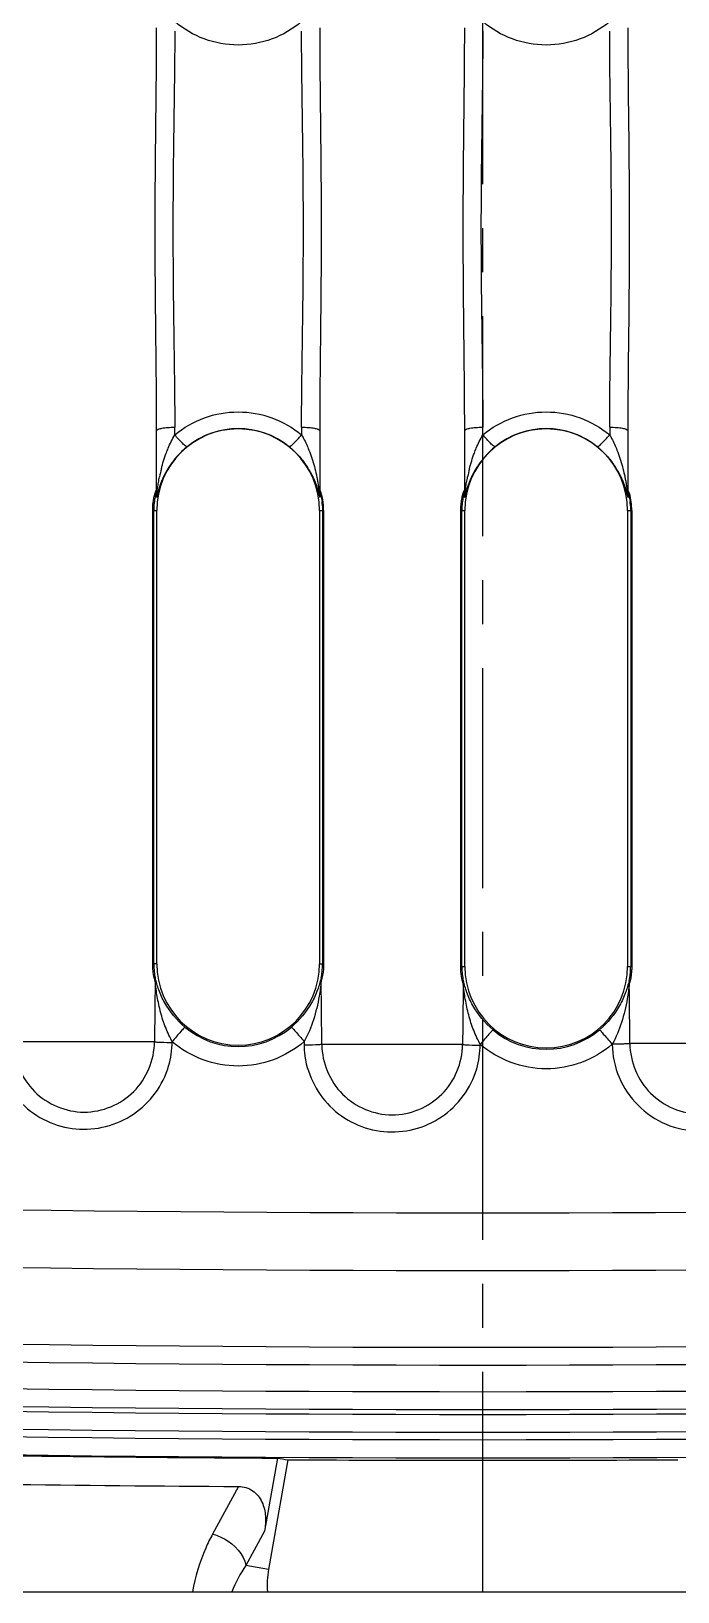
# Model space of a CAD drawing. Header units: millimetres. Extents: x 309 to 11345, y -1340 to 1318.
# Drawn here: x 10745.4 to 10781.3, y -662 to -575.5 of the extents above; entities that cross this region are included whole.
import ezdxf

# ---------------------------------------------------------------- set-up
doc = ezdxf.new("R2010")
doc.units = ezdxf.units.MM
doc.header["$LTSCALE"] = 16.335
doc.linetypes.add('CENTER', pattern=[0.6, 0.375, -0.075, 0.075, -0.075])
doc.linetypes.add('HIDDEN', pattern=[0.2, 0.1, -0.1])
doc.layers.get('0').update_dxf_attribs({"linetype": 'CONTINUOUS'})
doc.layers.add('DEFAULT_2', color=8, linetype='HIDDEN')

msp = doc.modelspace()

# ---------------------------------------------------------------- linework, layer by layer
at = {"color": 1, "linetype": 'CENTER', "ltscale": 1.990406}
msp.add_line((10770.464, -661.996), (10770.464, -341.984), dxfattribs=at)
at = {"color": 7, "linetype": 'Continuous'}
for p, q in [((10752.365, -601.155), (10752.365, -597.615)), ((10753.371, -597.858), (10753.371, -597.436)), ((10760.409, -597.436), (10760.409, -597.858)), ((10761.415, -597.615), (10761.415, -601.155)), ((10769.459, -601.155), (10769.459, -597.615)), ((10770.464, -597.858), (10770.464, -597.436)), ((10777.503, -597.436), (10777.503, -597.858)), ((10778.508, -597.615), (10778.508, -601.155)), ((10752.146, -602.043), (10752.376, -602.043)), ((10752.146, -627.181), (10752.146, -602.043)), ((10752.205, -627.181), (10752.205, -602.043)), ((10752.376, -627.181), (10752.376, -602.043)), ((10761.403, -602.043), (10761.633, -602.043)), ((10761.403, -602.043), (10761.403, -627.181)), ((10761.575, -602.043), (10761.575, -627.181)), ((10761.633, -602.043), (10761.633, -627.181)), ((10769.24, -602.043), (10769.47, -602.043)), ((10769.24, -627.332), (10769.24, -602.043)), ((10769.298, -627.332), (10769.298, -602.043)), ((10769.47, -627.332), (10769.47, -602.043)), ((10778.497, -602.043), (10778.727, -602.043)), ((10778.497, -602.043), (10778.497, -627.332)), ((10778.668, -602.043), (10778.668, -627.332)), ((10778.727, -602.043), (10778.727, -627.332)), ((10752.376, -627.181), (10752.146, -627.181)), ((10761.403, -627.181), (10761.633, -627.181)), ((10769.24, -627.332), (10769.47, -627.332)), ((10778.497, -627.332), (10778.727, -627.332)), ((10752.25, -631.505), (10744.437, -631.505)), ((10760.552, -631.494), (10760.554, -631.692)), ((10769.343, -631.655), (10761.531, -631.655)), ((10786.436, -631.605), (10778.624, -631.605)), ((10759.068, -654.59), (10758.356, -658.628)), ((10759.644, -654.677), (10758.572, -660.758)), ((10756.913, -656.16), (10755.472, -658.795)), ((10758.356, -658.628), (10757.312, -660.536)), ((10758.572, -660.758), (10757.312, -660.536)), ((10635.464, -661.996), (10905.464, -661.996))]:
    msp.add_line(p, q, dxfattribs=at)
for centre, radius, start, end in [((10756.89, -602.043), 4.514, 0, 180), ((10756.89, -601.991), 4.481, 50.86466, 129.1354), ((10773.983, -602.043), 4.514, 0, 180), ((10773.983, -601.991), 4.481, 50.86466, 129.1354), ((10761.701, -602.04), 9.359, 165.79735, 168.55801), ((10778.794, -602.04), 9.359, 165.79735, 168.55801), ((10751.33, -600.93), 1.035, 348.04128, 359.98552), ((10728.193, -602.22), 24.174, 2.11555, 2.55024), ((10751.372, -601.157), 0.993, 350.09504, 0.08389), ((10762.449, -600.93), 1.035, 180.01362, 191.96027), ((10762.423, -601.154), 1.008, 180.06088, 189.89018), ((10786.684, -602.262), 25.272, 177.73738, 177.88282), ((10784.505, -602.175), 23.091, 177.44231, 177.73821), ((10768.424, -600.93), 1.035, 348.04128, 359.98552), ((10745.286, -602.22), 24.174, 2.11555, 2.55024), ((10768.466, -601.157), 0.993, 350.09504, 0.08389), ((10779.543, -600.93), 1.035, 180.01362, 191.96027), ((10779.516, -601.154), 1.008, 180.06088, 189.89018), ((10803.778, -602.262), 25.272, 177.73738, 177.88282), ((10801.598, -602.175), 23.091, 177.44231, 177.73821), ((10757.545, -602.074), 4.031, 4.04084, 7.30981), ((10774.638, -602.074), 4.031, 4.04084, 7.30981), ((10756.89, -627.181), 4.514, 180, 0), ((10773.983, -627.332), 4.514, 180, 0), ((11372.228, -636.352), 619.998, 179.241618, 179.552033), ((10143.843, -636.367), 617.706, 0.437041, 0.762419), ((11379.333, -636.321), 610.008, 179.245977, 179.561755), ((10167.5, -636.323), 611.142, 0.442355, 0.75288), ((10756.89, -627.19), 4.58, 229.85627, 310.12523), ((10773.983, -627.341), 4.58, 229.85942, 310.19059), ((10764.658, -631.747), 4.105, 179.24248, 184.91534), ((10770.464, 1358.179), 1999.166, 265.604566, 274.395434), ((10770.464, 1358.179), 2002.364, 265.604565, 274.395435), ((10770.464, 1358.179), 2006.619, 265.604565, 274.395435), ((10770.464, 1358.179), 2007.606, 265.604565, 274.395435), ((10770.464, 1358.179), 2009.082, 265.604565, 274.395435), ((10770.464, 1358.179), 2010.339, 265.604565, 274.395435), ((10770.464, 1358.179), 2010.069, 265.604565, 274.395435), ((10770.464, 1358.179), 2011.743, 265.604565, 274.395435), ((10770.464, 1358.179), 2011.326, 265.604565, 274.395435), ((10770.464, 1358.179), 2012.747, 265.604565, 274.395435), ((10770.464, 1358.179), 2012.801, 268.087986, 269.67561), ((10770.464, 1358.179), 2012.885, 269.692019, 270.307981), ((10770.464, 1358.179), 2014.385, 268.115264, 269.61456), ((10764.138, -665.091), 8.207, 146.28378, 157.84484), ((10763.496, -661.626), 5, 170, 184.24447)]:
    msp.add_arc(centre, radius, start, end, dxfattribs=at)
msp.add_ellipse((11054.872, 1308.03), major_axis=(1975.203, -348.282), ratio=0.989579, start_param=-1.546116, end_param=-1.545826, dxfattribs=at)
for points, knots in [([(10752.365, -597.615), (10752.365, -595.761), (10752.314, -592.042), (10752.271, -586.458), (10752.315, -580.874), (10752.365, -577.156), (10752.365, -575.301)], [0, 0, 0, 0, 0.249311, 0.500002, 0.750674, 1, 1, 1, 1]), ([(10760.409, -574.95), (10759.926, -575.361), (10758.805, -576.02), (10756.89, -576.362), (10754.975, -576.02), (10753.854, -575.361), (10753.371, -574.95)], [0, 0, 0, 0, 0.249583, 0.500006, 0.750428, 1, 1, 1, 1]), ([(10761.415, -575.301), (10761.415, -577.155), (10761.465, -580.874), (10761.509, -586.458), (10761.465, -592.042), (10761.415, -595.761), (10761.415, -597.615)], [0, 0, 0, 0, 0.249324, 0.499998, 0.750687, 1, 1, 1, 1]), ([(10769.459, -597.615), (10769.459, -595.761), (10769.408, -592.042), (10769.364, -586.458), (10769.408, -580.874), (10769.459, -577.156), (10769.459, -575.301)], [0, 0, 0, 0, 0.249311, 0.500002, 0.750674, 1, 1, 1, 1]), ([(10777.503, -574.95), (10777.02, -575.361), (10775.898, -576.02), (10773.983, -576.362), (10772.069, -576.02), (10770.947, -575.361), (10770.464, -574.95)], [0, 0, 0, 0, 0.249583, 0.500006, 0.750428, 1, 1, 1, 1]), ([(10778.508, -575.301), (10778.508, -577.155), (10778.559, -580.874), (10778.603, -586.458), (10778.559, -592.042), (10778.508, -595.761), (10778.508, -597.615)], [0, 0, 0, 0, 0.249324, 0.499998, 0.750687, 1, 1, 1, 1]), ([(10753.371, -575.481), (10753.371, -577.304), (10753.307, -580.963), (10753.25, -586.458), (10753.307, -591.954), (10753.371, -595.612), (10753.371, -597.436)], [0, 0, 0, 0, 0.249108, 0.5, 0.750892, 1, 1, 1, 1]), ([(10760.409, -597.436), (10760.409, -595.612), (10760.472, -591.954), (10760.53, -586.458), (10760.472, -580.963), (10760.409, -577.304), (10760.409, -575.481)], [0, 0, 0, 0, 0.249107, 0.499999, 0.750892, 1, 1, 1, 1]), ([(10770.464, -575.481), (10770.464, -577.304), (10770.401, -580.963), (10770.343, -586.458), (10770.401, -591.954), (10770.464, -595.612), (10770.464, -597.436)], [0, 0, 0, 0, 0.249108, 0.5, 0.750892, 1, 1, 1, 1]), ([(10777.503, -597.436), (10777.502, -595.612), (10777.566, -591.954), (10777.623, -586.458), (10777.566, -580.963), (10777.503, -577.304), (10777.503, -575.481)], [0, 0, 0, 0, 0.249107, 0.499999, 0.750892, 1, 1, 1, 1]), ([(10753.371, -597.858), (10753.858, -597.456), (10754.981, -596.811), (10756.89, -596.476), (10758.798, -596.811), (10759.922, -597.456), (10760.409, -597.858)], [0, 0, 0, 0, 0.249605, 0.500006, 0.750405, 1, 1, 1, 1]), ([(10770.464, -597.858), (10770.951, -597.456), (10772.075, -596.811), (10773.983, -596.476), (10775.892, -596.811), (10777.016, -597.456), (10777.503, -597.858)], [0, 0, 0, 0, 0.249605, 0.500006, 0.750405, 1, 1, 1, 1]), ([(10752.365, -597.615), (10752.365, -597.579), (10752.495, -597.52), (10752.683, -597.481), (10753.002, -597.443), (10753.237, -597.436), (10753.371, -597.436)], [0, 0, 0, 0, 0.105188, 0.315079, 0.615704, 1, 1, 1, 1]), ([(10760.409, -597.436), (10760.543, -597.436), (10760.777, -597.443), (10761.097, -597.481), (10761.285, -597.52), (10761.414, -597.579), (10761.415, -597.615)], [0, 0, 0, 0, 0.384296, 0.684921, 0.894812, 1, 1, 1, 1]), ([(10769.459, -597.615), (10769.459, -597.579), (10769.589, -597.52), (10769.776, -597.481), (10770.096, -597.443), (10770.331, -597.436), (10770.464, -597.436)], [0, 0, 0, 0, 0.105188, 0.315079, 0.615704, 1, 1, 1, 1]), ([(10777.503, -597.436), (10777.636, -597.436), (10777.871, -597.443), (10778.19, -597.481), (10778.378, -597.52), (10778.508, -597.579), (10778.508, -597.615)], [0, 0, 0, 0, 0.384296, 0.684921, 0.894812, 1, 1, 1, 1]), ([(10752.901, -598.865), (10752.935, -598.776), (10753.071, -598.431), (10753.233, -598.097), (10753.371, -597.858)], [0, 0, 0, 0, 0.256402, 1, 1, 1, 1]), ([(10754.061, -598.515), (10753.962, -598.595), (10753.582, -598.93), (10753.254, -599.325), (10753.049, -599.643)], [0, 0, 0, 0, 0.252968, 1, 1, 1, 1]), ([(10754.061, -598.515), (10754.049, -598.518), (10754.013, -598.502), (10753.958, -598.466), (10753.882, -598.403), (10753.753, -598.284), (10753.579, -598.1), (10753.441, -597.942), (10753.371, -597.858)], [0, 0, 0, 0, 0.038918, 0.110645, 0.213333, 0.343086, 0.66087, 1, 1, 1, 1]), ([(10759.718, -598.515), (10759.729, -598.518), (10759.761, -598.505), (10759.811, -598.473), (10759.883, -598.417), (10760.01, -598.301), (10760.189, -598.113), (10760.334, -597.948), (10760.409, -597.858)], [0, 0, 0, 0, 0.034384, 0.097734, 0.191301, 0.314583, 0.635993, 1, 1, 1, 1]), ([(10760.409, -597.858), (10760.447, -597.924), (10760.598, -598.198), (10760.728, -598.483), (10760.816, -598.703)], [0, 0, 0, 0, 0.242865, 1, 1, 1, 1]), ([(10769.995, -598.865), (10770.028, -598.776), (10770.164, -598.431), (10770.327, -598.097), (10770.464, -597.858)], [0, 0, 0, 0, 0.256402, 1, 1, 1, 1]), ([(10771.155, -598.515), (10771.055, -598.595), (10770.675, -598.93), (10770.347, -599.325), (10770.142, -599.643)], [0, 0, 0, 0, 0.252968, 1, 1, 1, 1]), ([(10771.155, -598.515), (10771.143, -598.518), (10771.107, -598.502), (10771.052, -598.466), (10770.975, -598.403), (10770.846, -598.284), (10770.673, -598.1), (10770.534, -597.942), (10770.464, -597.858)], [0, 0, 0, 0, 0.038918, 0.110645, 0.213333, 0.343086, 0.66087, 1, 1, 1, 1]), ([(10776.812, -598.515), (10776.822, -598.518), (10776.854, -598.505), (10776.905, -598.473), (10776.976, -598.417), (10777.103, -598.301), (10777.282, -598.113), (10777.427, -597.948), (10777.503, -597.858)], [0, 0, 0, 0, 0.034384, 0.097734, 0.191301, 0.314583, 0.635993, 1, 1, 1, 1]), ([(10777.503, -597.858), (10777.54, -597.924), (10777.691, -598.198), (10777.821, -598.483), (10777.909, -598.703)], [0, 0, 0, 0, 0.242865, 1, 1, 1, 1]), ([(10752.365, -601.156), (10752.365, -601.269), (10752.428, -600.73), (10752.464, -600.531), (10752.506, -600.291), (10752.528, -600.184)], [0, 0, 0, 0, 0.344457, 0.666871, 1, 1, 1, 1]), ([(10761.118, -599.615), (10761.159, -599.769), (10761.215, -600.001), (10761.278, -600.312), (10761.318, -600.542), (10761.354, -600.769), (10761.377, -600.947), (10761.396, -601.089), (10761.399, -601.14), (10761.415, -601.205), (10761.415, -601.167), (10761.415, -601.155)], [0, 0, 0, 0, 0.292118, 0.43776, 0.581279, 0.721057, 0.856797, 0.920099, 0.965443, 0.979589, 1, 1, 1, 1]), ([(10769.459, -601.156), (10769.459, -601.269), (10769.521, -600.73), (10769.557, -600.531), (10769.6, -600.291), (10769.622, -600.184)], [0, 0, 0, 0, 0.344457, 0.666871, 1, 1, 1, 1]), ([(10778.211, -599.615), (10778.253, -599.769), (10778.309, -600.001), (10778.371, -600.312), (10778.412, -600.542), (10778.447, -600.769), (10778.47, -600.947), (10778.489, -601.089), (10778.492, -601.14), (10778.508, -601.205), (10778.508, -601.167), (10778.508, -601.155)], [0, 0, 0, 0, 0.292118, 0.43776, 0.581279, 0.721057, 0.856797, 0.920099, 0.965443, 0.979589, 1, 1, 1, 1]), ([(10752.146, -602.043), (10752.146, -601.81), (10752.177, -601.487), (10752.269, -601.124), (10752.313, -600.99), (10752.336, -600.942)], [0, 0, 0, 0, 0.624758, 0.85802, 1, 1, 1, 1]), ([(10752.343, -601.145), (10752.342, -601.139), (10752.34, -601.122), (10752.314, -601.16), (10752.305, -601.21), (10752.274, -601.319), (10752.251, -601.457), (10752.236, -601.564), (10752.23, -601.621)], [0, 0, 0, 0, 0.030803, 0.058491, 0.180435, 0.388705, 0.667761, 1, 1, 1, 1]), ([(10752.336, -600.942), (10752.342, -600.931), (10752.355, -600.893), (10752.365, -600.923), (10752.365, -600.931)], [0, 0, 0, 0, 0.641827, 1, 1, 1, 1]), ([(10761.633, -602.043), (10761.633, -601.961), (10761.627, -601.799), (10761.605, -601.573), (10761.563, -601.346), (10761.536, -601.195), (10761.415, -600.843), (10761.415, -600.931)], [0, 0, 0, 0, 0.215172, 0.421412, 0.609621, 0.770699, 1, 1, 1, 1]), ([(10761.437, -601.145), (10761.437, -601.139), (10761.439, -601.123), (10761.463, -601.153), (10761.47, -601.198), (10761.5, -601.292), (10761.521, -601.415), (10761.536, -601.509), (10761.543, -601.561)], [0, 0, 0, 0, 0.034043, 0.059513, 0.177445, 0.383241, 0.662653, 1, 1, 1, 1]), ([(10769.24, -602.043), (10769.24, -601.81), (10769.27, -601.487), (10769.362, -601.124), (10769.407, -600.99), (10769.43, -600.942)], [0, 0, 0, 0, 0.624758, 0.85802, 1, 1, 1, 1]), ([(10769.436, -601.145), (10769.436, -601.139), (10769.433, -601.122), (10769.408, -601.16), (10769.399, -601.21), (10769.368, -601.319), (10769.345, -601.457), (10769.33, -601.564), (10769.323, -601.621)], [0, 0, 0, 0, 0.030803, 0.058491, 0.180435, 0.388705, 0.667761, 1, 1, 1, 1]), ([(10769.43, -600.942), (10769.435, -600.931), (10769.449, -600.893), (10769.459, -600.923), (10769.459, -600.931)], [0, 0, 0, 0, 0.641827, 1, 1, 1, 1]), ([(10778.727, -602.043), (10778.727, -601.961), (10778.721, -601.799), (10778.699, -601.573), (10778.657, -601.346), (10778.629, -601.195), (10778.508, -600.843), (10778.508, -600.931)], [0, 0, 0, 0, 0.215172, 0.421412, 0.609621, 0.770699, 1, 1, 1, 1]), ([(10778.531, -601.145), (10778.531, -601.139), (10778.532, -601.123), (10778.557, -601.153), (10778.564, -601.198), (10778.593, -601.292), (10778.615, -601.415), (10778.63, -601.509), (10778.636, -601.561)], [0, 0, 0, 0, 0.034043, 0.059513, 0.177445, 0.383241, 0.662653, 1, 1, 1, 1]), ([(10752.23, -601.621), (10752.226, -601.655), (10752.212, -601.795), (10752.205, -601.936), (10752.205, -602.043)], [0, 0, 0, 0, 0.240834, 1, 1, 1, 1]), ([(10769.323, -601.621), (10769.319, -601.655), (10769.305, -601.795), (10769.298, -601.936), (10769.298, -602.043)], [0, 0, 0, 0, 0.240834, 1, 1, 1, 1]), ([(10752.285, -628.146), (10752.266, -628.086), (10752.181, -627.771), (10752.146, -627.444), (10752.146, -627.181)], [0, 0, 0, 0, 0.193115, 1, 1, 1, 1]), ([(10752.205, -627.181), (10752.205, -627.327), (10752.223, -627.589), (10752.262, -627.848), (10752.29, -627.961)], [0, 0, 0, 0, 0.557374, 1, 1, 1, 1]), ([(10761.489, -627.963), (10761.517, -627.85), (10761.557, -627.59), (10761.575, -627.327), (10761.575, -627.181)], [0, 0, 0, 0, 0.442066, 1, 1, 1, 1]), ([(10761.633, -627.181), (10761.633, -627.276), (10761.62, -627.602), (10761.564, -627.927), (10761.494, -628.148)], [0, 0, 0, 0, 0.291502, 1, 1, 1, 1]), ([(10753.937, -630.691), (10753.492, -630.316), (10752.934, -629.647), (10752.479, -628.665), (10752.345, -628.186), (10752.29, -627.961)], [0, 0, 0, 0, 0.540344, 0.785469, 1, 1, 1, 1]), ([(10761.489, -627.963), (10761.436, -628.187), (10761.299, -628.665), (10760.845, -629.647), (10760.289, -630.318), (10759.841, -630.692)], [0, 0, 0, 0, 0.214271, 0.459307, 1, 1, 1, 1]), ([(10769.378, -628.294), (10769.339, -628.158), (10769.261, -627.841), (10769.243, -627.515), (10769.24, -627.332)], [0, 0, 0, 0, 0.434871, 1, 1, 1, 1]), ([(10769.298, -627.332), (10769.298, -627.477), (10769.316, -627.738), (10769.356, -627.997), (10769.383, -628.109)], [0, 0, 0, 0, 0.556979, 1, 1, 1, 1]), ([(10778.584, -628.109), (10778.611, -627.997), (10778.651, -627.738), (10778.668, -627.477), (10778.668, -627.332)], [0, 0, 0, 0, 0.443323, 1, 1, 1, 1]), ([(10778.727, -627.332), (10778.727, -627.426), (10778.714, -627.75), (10778.658, -628.074), (10778.589, -628.293)], [0, 0, 0, 0, 0.29065, 1, 1, 1, 1]), ([(10753.243, -631.543), (10753.114, -631.271), (10752.847, -630.732), (10752.577, -629.875), (10752.39, -629.012), (10752.313, -628.433), (10752.285, -628.146)], [0, 0, 0, 0, 0.254709, 0.506925, 0.756485, 1, 1, 1, 1]), ([(10761.494, -628.148), (10761.464, -628.424), (10761.373, -629.146), (10761.104, -630.284), (10760.765, -631.111), (10760.552, -631.494)], [0, 0, 0, 0, 0.238852, 0.62341, 1, 1, 1, 1]), ([(10770.335, -631.693), (10770.206, -631.42), (10769.939, -630.881), (10769.67, -630.024), (10769.483, -629.16), (10769.406, -628.581), (10769.378, -628.294)], [0, 0, 0, 0, 0.254698, 0.506882, 0.756414, 1, 1, 1, 1]), ([(10771.031, -630.842), (10770.585, -630.466), (10770.027, -629.797), (10769.572, -628.814), (10769.438, -628.335), (10769.383, -628.109)], [0, 0, 0, 0, 0.540115, 0.785165, 1, 1, 1, 1]), ([(10778.584, -628.109), (10778.529, -628.334), (10778.395, -628.813), (10777.941, -629.795), (10777.384, -630.464), (10776.939, -630.84)], [0, 0, 0, 0, 0.214896, 0.459927, 1, 1, 1, 1]), ([(10778.589, -628.293), (10778.56, -628.571), (10778.469, -629.293), (10778.2, -630.431), (10777.862, -631.259), (10777.649, -631.643)], [0, 0, 0, 0, 0.239284, 0.6236, 1, 1, 1, 1]), ([(10753.937, -630.691), (10753.928, -630.695), (10753.906, -630.721), (10753.859, -630.766), (10753.791, -630.843), (10753.658, -630.99), (10753.465, -631.213), (10753.303, -631.403), (10753.219, -631.502)], [0, 0, 0, 0, 0.027297, 0.089051, 0.183877, 0.310287, 0.639137, 1, 1, 1, 1]), ([(10759.841, -630.692), (10759.85, -630.696), (10759.872, -630.721), (10759.919, -630.766), (10759.986, -630.841), (10760.118, -630.987), (10760.309, -631.208), (10760.469, -631.396), (10760.552, -631.494)], [0, 0, 0, 0, 0.027288, 0.088896, 0.183499, 0.309662, 0.63825, 1, 1, 1, 1]), ([(10744.437, -631.505), (10744.442, -632.012), (10744.657, -633.031), (10745.514, -634.331), (10746.814, -635.189), (10748.339, -635.509), (10749.864, -635.193), (10751.167, -634.336), (10752.028, -633.035), (10752.245, -632.013), (10752.25, -631.505)], [0, 0, 0, 0, 0.125081, 0.249968, 0.374855, 0.49963, 0.624436, 0.749443, 0.874589, 1, 1, 1, 1]), ([(10752.25, -631.505), (10752.293, -631.512), (10752.415, -631.52), (10752.746, -631.537), (10753.033, -631.541), (10753.243, -631.543)], [0, 0, 0, 0, 0.133794, 0.36821, 1, 1, 1, 1]), ([(10760.552, -631.494), (10760.047, -631.92), (10758.884, -632.613), (10756.891, -632.969), (10754.897, -632.612), (10753.735, -631.923), (10753.222, -631.506)], [0, 0, 0, 0, 0.249958, 0.499962, 0.749975, 1, 1, 1, 1]), ([(10771.031, -630.842), (10771.022, -630.846), (10771, -630.872), (10770.953, -630.917), (10770.884, -630.994), (10770.752, -631.141), (10770.559, -631.365), (10770.397, -631.554), (10770.313, -631.654)], [0, 0, 0, 0, 0.027281, 0.089022, 0.183841, 0.310251, 0.639125, 1, 1, 1, 1]), ([(10777.649, -631.643), (10777.566, -631.544), (10777.405, -631.357), (10777.214, -631.136), (10777.083, -630.99), (10777.016, -630.914), (10776.969, -630.869), (10776.948, -630.844), (10776.939, -630.84)], [0, 0, 0, 0, 0.361758, 0.690398, 0.81658, 0.911188, 0.972778, 1, 1, 1, 1]), ([(10743.475, -631.951), (10743.525, -632.507), (10743.852, -633.602), (10744.821, -635.002), (10746.227, -635.978), (10747.874, -636.425), (10749.577, -636.295), (10751.136, -635.597), (10752.368, -634.414), (10752.869, -633.388), (10753.033, -632.855)], [0, 0, 0, 0, 0.124917, 0.249884, 0.37492, 0.499938, 0.624964, 0.74998, 0.874998, 1, 1, 1, 1]), ([(10761.531, -631.655), (10761.488, -631.662), (10761.369, -631.67), (10761.043, -631.686), (10760.76, -631.691), (10760.553, -631.692)], [0, 0, 0, 0, 0.132532, 0.365147, 1, 1, 1, 1]), ([(10760.568, -632.098), (10760.618, -632.654), (10760.944, -633.749), (10761.913, -635.15), (10763.317, -636.128), (10764.964, -636.576), (10766.667, -636.446), (10768.227, -635.749), (10769.459, -634.566), (10769.962, -633.541), (10770.125, -633.008)], [0, 0, 0, 0, 0.124917, 0.249885, 0.37492, 0.499937, 0.624963, 0.749979, 0.874997, 1, 1, 1, 1]), ([(10761.531, -631.655), (10761.535, -632.162), (10761.751, -633.182), (10762.608, -634.482), (10763.908, -635.34), (10765.432, -635.66), (10766.958, -635.344), (10768.261, -634.487), (10769.121, -633.186), (10769.338, -632.164), (10769.343, -631.655)], [0, 0, 0, 0, 0.125082, 0.249973, 0.374864, 0.499641, 0.624444, 0.749446, 0.874588, 1, 1, 1, 1]), ([(10769.343, -631.655), (10769.386, -631.662), (10769.508, -631.67), (10769.839, -631.687), (10770.126, -631.691), (10770.335, -631.693)], [0, 0, 0, 0, 0.133867, 0.368269, 1, 1, 1, 1]), ([(10777.647, -631.645), (10777.142, -632.072), (10775.979, -632.765), (10773.985, -633.121), (10771.99, -632.765), (10770.828, -632.075), (10770.315, -631.658)], [0, 0, 0, 0, 0.249955, 0.49996, 0.749974, 1, 1, 1, 1]), ([(10778.624, -631.605), (10778.581, -631.612), (10778.462, -631.62), (10778.137, -631.637), (10777.853, -631.641), (10777.646, -631.643)], [0, 0, 0, 0, 0.132461, 0.365063, 1, 1, 1, 1]), ([(10777.647, -631.645), (10777.651, -632.268), (10777.914, -633.527), (10778.993, -635.109), (10780.579, -636.188), (10781.838, -636.442), (10782.462, -636.453)], [0, 0, 0, 0, 0.249887, 0.499918, 0.749957, 1, 1, 1, 1]), ([(10778.624, -631.605), (10778.628, -632.112), (10778.844, -633.132), (10779.701, -634.432), (10781.001, -635.29), (10782.526, -635.61), (10784.052, -635.294), (10785.354, -634.437), (10786.215, -633.135), (10786.431, -632.113), (10786.436, -631.605)], [0, 0, 0, 0, 0.125087, 0.249988, 0.374886, 0.499665, 0.624464, 0.749457, 0.874592, 1, 1, 1, 1]), ([(10756.913, -656.16), (10757.184, -656.162), (10757.746, -656.32), (10758.268, -657.001), (10758.441, -657.813), (10758.403, -658.36), (10758.356, -658.628)], [0, 0, 0, 0, 0.249677, 0.499544, 0.749768, 1, 1, 1, 1]), ([(10755.472, -658.795), (10755.333, -659.049), (10754.831, -660.066), (10754.499, -661.166), (10754.353, -661.996)], [0, 0, 0, 0, 0.255764, 1, 1, 1, 1]), ([(10755.472, -658.795), (10755.7, -658.858), (10756.491, -659.186), (10757.213, -659.915), (10757.312, -660.536)], [0, 0, 0, 0, 0.273366, 1, 1, 1, 1])]:
    msp.add_open_spline(points, degree=3, knots=knots, dxfattribs=at)
for points in [[(10752.628, -599.744), (10752.703, -599.446), (10752.794, -599.152), (10752.901, -598.865)], [(10760.816, -598.703), (10760.935, -599), (10761.035, -599.305), (10761.118, -599.615)], [(10769.722, -599.744), (10769.797, -599.446), (10769.887, -599.152), (10769.995, -598.865)], [(10777.909, -598.703), (10778.028, -599), (10778.128, -599.305), (10778.211, -599.615)], [(10761.565, -601.789), (10761.571, -601.874), (10761.575, -601.959), (10761.575, -602.043)], [(10778.659, -601.789), (10778.665, -601.874), (10778.668, -601.959), (10778.668, -602.043)], [(10752.29, -627.961), (10752.297, -628.022), (10752.295, -628.085), (10752.285, -628.145)], [(10761.489, -627.963), (10761.482, -628.024), (10761.484, -628.087), (10761.494, -628.148)], [(10769.383, -628.109), (10769.39, -628.17), (10769.388, -628.233), (10769.378, -628.293)], [(10778.584, -628.109), (10778.577, -628.17), (10778.579, -628.233), (10778.589, -628.293)], [(10753.033, -632.855), (10753.163, -632.42), (10753.222, -631.96), (10753.222, -631.506)], [(10770.125, -633.008), (10770.256, -632.572), (10770.315, -632.112), (10770.315, -631.658)]]:
    msp.add_open_spline(points, degree=3, dxfattribs=at)
at = {"layer": 'DEFAULT_2', "color": 8, "linetype": 'HIDDEN'}
for centre, radius, start, end in [((10757.049, -602.228), 4.763, 147.1309, 150.60665), ((10756.737, -602.223), 4.755, 26.83917, 30.89286), ((10774.143, -602.228), 4.763, 147.1309, 150.60665), ((10773.831, -602.223), 4.755, 26.83917, 30.89286)]:
    msp.add_arc(centre, radius, start, end, dxfattribs=at)
for points, knots in [([(10759.718, -598.515), (10759.829, -598.604), (10760.248, -598.977), (10760.603, -599.423), (10760.818, -599.782)], [0, 0, 0, 0, 0.253738, 1, 1, 1, 1]), ([(10776.812, -598.515), (10776.922, -598.604), (10777.342, -598.977), (10777.696, -599.423), (10777.911, -599.782)], [0, 0, 0, 0, 0.253738, 1, 1, 1, 1]), ([(10752.899, -599.89), (10752.829, -600.014), (10752.702, -600.266), (10752.549, -600.649), (10752.454, -600.964), (10752.396, -601.188), (10752.376, -601.287), (10752.363, -601.326)], [0, 0, 0, 0, 0.278231, 0.548124, 0.804319, 0.919028, 1, 1, 1, 1]), ([(10760.98, -600.077), (10761.044, -600.203), (10761.155, -600.443), (10761.305, -600.884), (10761.337, -601.018), (10761.428, -601.369), (10761.43, -601.327)], [0, 0, 0, 0, 0.319038, 0.626564, 0.906686, 1, 1, 1, 1]), ([(10769.993, -599.89), (10769.923, -600.014), (10769.796, -600.266), (10769.643, -600.649), (10769.548, -600.964), (10769.49, -601.188), (10769.47, -601.287), (10769.456, -601.326)], [0, 0, 0, 0, 0.278231, 0.548124, 0.804319, 0.919028, 1, 1, 1, 1]), ([(10778.074, -600.077), (10778.138, -600.203), (10778.248, -600.443), (10778.398, -600.884), (10778.431, -601.018), (10778.521, -601.369), (10778.523, -601.327)], [0, 0, 0, 0, 0.319038, 0.626564, 0.906686, 1, 1, 1, 1])]:
    msp.add_open_spline(points, degree=3, knots=knots, dxfattribs=at)

doc.saveas('drawing.dxf')
